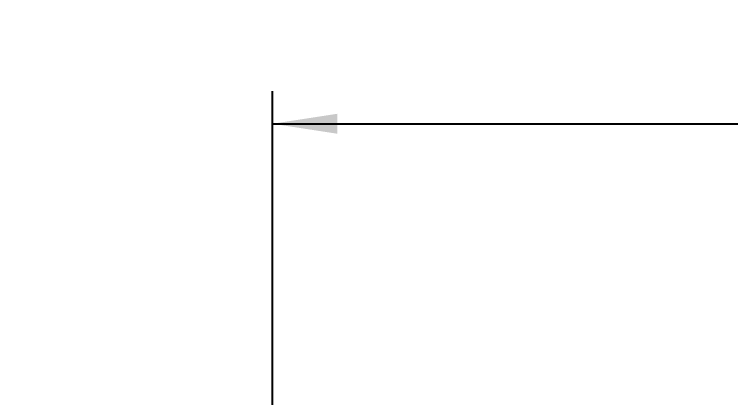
# Model space of a CAD drawing. Header units: millimetres. Extents: x 1293 to 41893, y 1011 to 26911.
# Drawn here: x 13783 to 14885, y 7098 to 7687 of the extents above; entities that cross this region are included whole.
import ezdxf

# ---------------------------------------------------------------- set-up
doc = ezdxf.new("R2010")
doc.units = ezdxf.units.MM
doc.header["$LTSCALE"] = 50
doc.layers.add('CAPA_1', color=7, linetype='Continuous')
doc.styles.add('SLDTEXTSTYLE0', font='TXT', dxfattribs={"width": 0.75})
doc.dimstyles.new('SLDDIMSTYLE0', dxfattribs={"dimtxt": 100, "dimasz": 100, "dimexe": 0, "dimexo": 0.0625, "dimgap": 25, "dimtad": 2, "dimdec": 0, "dimlfac": 1.5, "dimrnd": 1e-09, "dimzin": 12, "dimdsep": 46, "dimtxsty": 'SLDTEXTSTYLE0', "dimsah": 1, "dimcen": 0.09, "dimadec": 0, "dimazin": 3, "dimtfac": 1, "dimtdec": 0, "dimtofl": 0, "dimtmove": 0, "dimatfit": 3, "dimfxl": 1, "dimfrac": 2, "dimtolj": 1, "dimtzin": 12, "dimarcsym": 0})

# ---------------------------------------------------------------- blocks, each defined once
blk = doc.blocks.new('_D_5')
at = {"layer": 'CAPA_1', "transparency": 16777216}
for p, q in [((11574.4, 7831.2), (17588.1, 7831.2)), ((17538.1, 7831.2), (17538.1, 4708.5)), ((16485.2, 4708.5), (17588.1, 4708.5))]:
    blk.add_line(p, q, dxfattribs=at)
for points in [[(17538.1, 7831.2), (17522.7, 7731.2), (17553.4, 7731.2)], [(17538.1, 4708.5), (17553.4, 4808.5), (17522.7, 4808.5)]]:
    blk.add_solid(points, dxfattribs=at)
at = {"layer": 'CAPA_1', "transparency": 16777216, "insert": (17409.2, 6122.1), "char_height": 100, "attachment_point": 1, "rotation": 90, "style": 'SLDTEXTSTYLE0'}
blk.add_mtext('4684', dxfattribs=at)
blk = doc.blocks.new('_D_14')
at = {"layer": 'CAPA_1', "transparency": 16777216}
for p, q in [((14179.9, 6343.7), (14179.9, 7568.7)), ((16745.2, 6492), (16745.2, 7568.7)), ((14179.9, 7518.7), (16745.2, 7518.7))]:
    blk.add_line(p, q, dxfattribs=at)
for points in [[(14179.9, 7518.7), (14279.9, 7503.3), (14279.9, 7534.1)], [(16745.2, 7518.7), (16645.2, 7534.1), (16645.2, 7503.3)]]:
    blk.add_solid(points, dxfattribs=at)
at = {"layer": 'CAPA_1', "transparency": 16777216, "insert": (15314.8, 7647.6), "char_height": 100, "attachment_point": 1, "style": 'SLDTEXTSTYLE0'}
blk.add_mtext('3848', dxfattribs=at)
blk = doc.blocks.new('_D_15')
at = {"layer": 'CAPA_1', "transparency": 16777216}
for p, q in [((6530.1, 8742.4), (6530.1, 9415.6)), ((16745.2, 6492), (16745.2, 9415.6)), ((6530.1, 9365.6), (16745.2, 9365.6))]:
    blk.add_line(p, q, dxfattribs=at)
for points in [[(6530.1, 9365.6), (6630.1, 9350.3), (6630.1, 9381)], [(16745.2, 9365.6), (16645.2, 9381), (16645.2, 9350.3)]]:
    blk.add_solid(points, dxfattribs=at)
at = {"layer": 'CAPA_1', "transparency": 16777216, "insert": (11452.9, 9494.6), "char_height": 100, "attachment_point": 1, "style": 'SLDTEXTSTYLE0'}
blk.add_mtext('15323', dxfattribs=at)

msp = doc.modelspace()

# ---------------------------------------------------------------- dimensions: what is measured, and where the dimension line sits
at = {"layer": 'CAPA_1'}
for base, p1, picture, middle in [((16745.1618891, 9365.6463094), (6530.1246702, 8678.8772747), '_D_15', (11637.6432797, 9365.6463094)), ((16745.1618891, 7518.725443), (14179.9148163, 6280.1529069), '_D_14', (15462.5383527, 7518.725443))]:
    dim = msp.add_linear_dim(base=base, p1=p1, p2=(16745.1618891, 6428.5014528), dimstyle='SLDDIMSTYLE0', dxfattribs=at)
    dim.commit()
    dim.dimension.update_dxf_attribs({"geometry": picture, "text_midpoint": middle, "dimtype": 160})
dim = msp.add_linear_dim(base=(17538.0605071, 4708.4929069), p1=(11510.8968592, 7831.1769069), p2=(16421.6646746, 4708.4929069), angle=90, dimstyle='SLDDIMSTYLE0', dxfattribs=at)
dim.commit()
dim.dimension.update_dxf_attribs({"geometry": '_D_5', "text_midpoint": (17538.0605071, 6269.8349069), "dimtype": 160})

doc.saveas('drawing.dxf')
